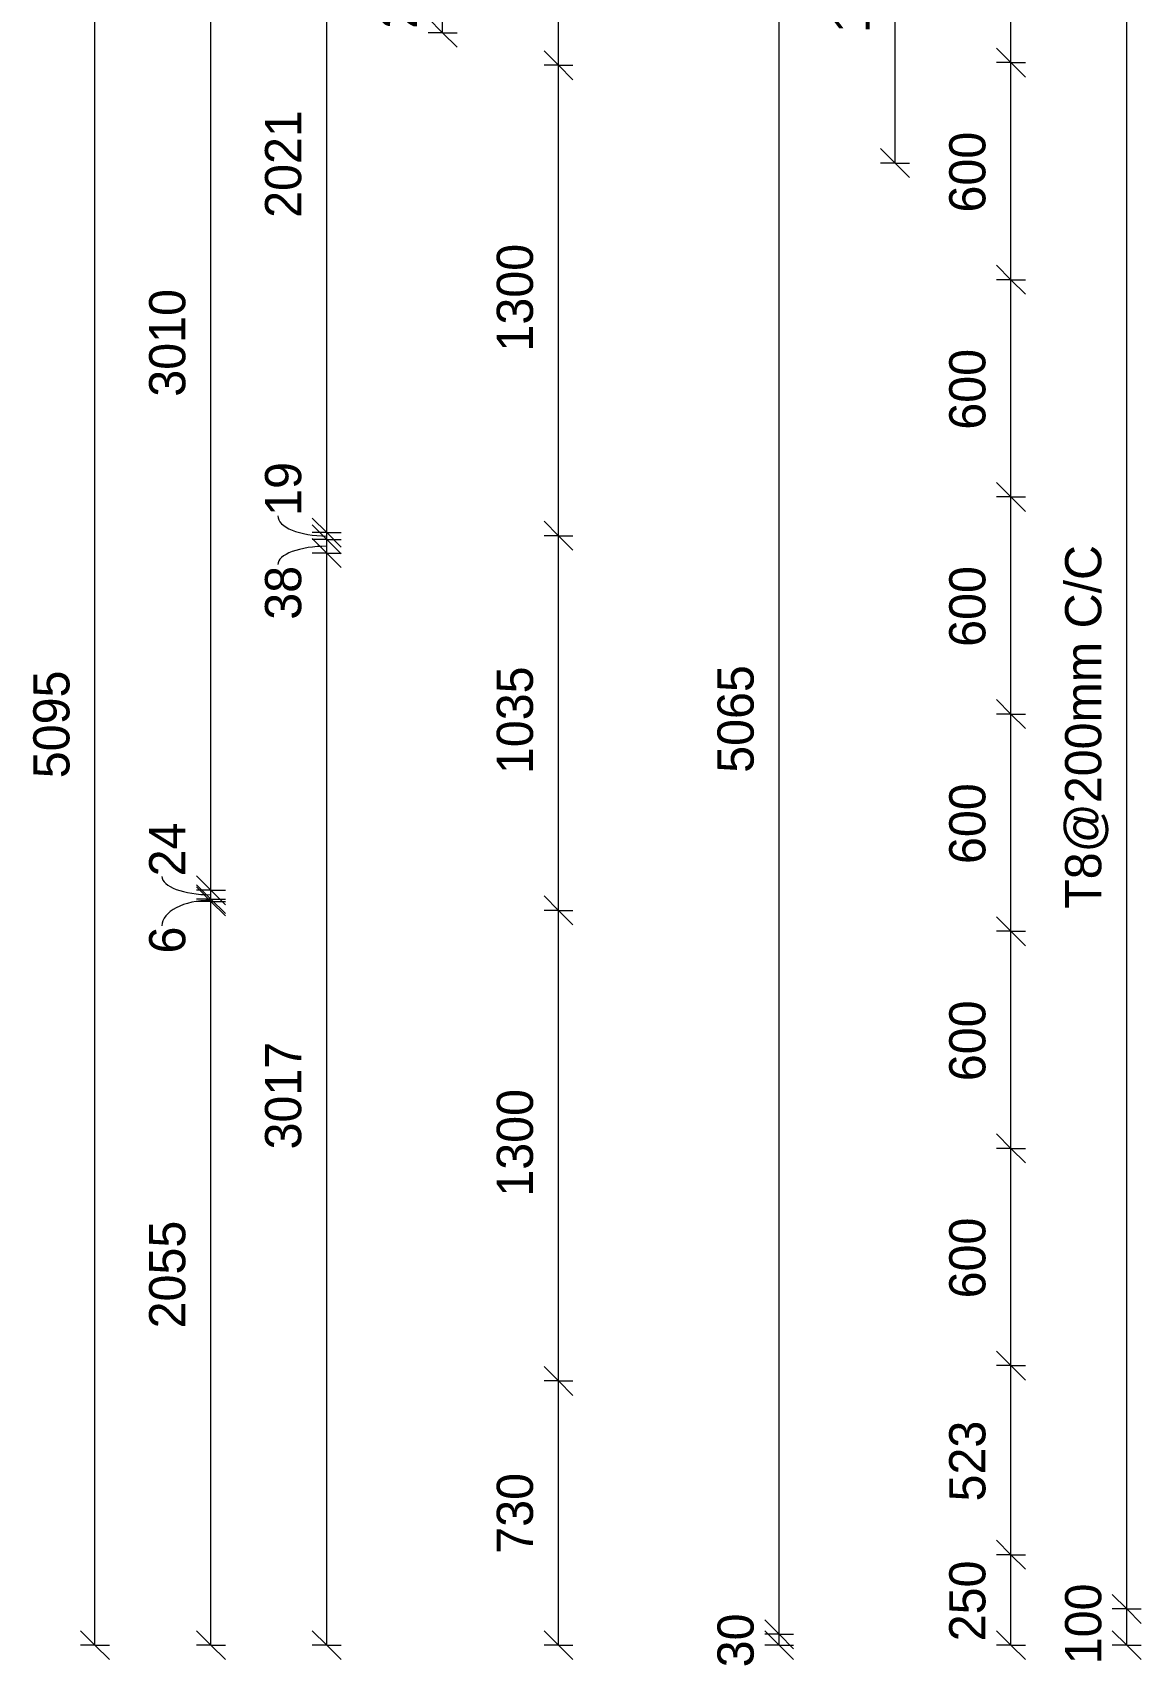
# Model space of a CAD drawing. Header units: millimetres. Extents: x 14477 to 26927, y -2096 to 7670.
# Drawn here: x 14477 to 17539, y -1456 to 3060 of the extents above; entities that cross this region are included whole.
import ezdxf

# ---------------------------------------------------------------- set-up
doc = ezdxf.new("R2010")
doc.units = ezdxf.units.MM
doc.layers.add('A-ANNO-DIMS', color=211, linetype='Continuous', lineweight=9)
doc.layers.add('A-ANNO-DIMS-40', color=211, linetype='Continuous', lineweight=9)
doc.styles.add('Nirmala UI Semilight', font='NirmalaS.ttf', dxfattribs={"height": 100})
doc.dimstyles.new('Arrow_Filled_-_2_5_NI_UI', dxfattribs={"dimscale": 304.8, "dimtxt": 104.736395, "dimasz": 0.262467, "dimexe": 0.131234, "dimexo": 0.0625, "dimgap": 0.131234, "dimtad": 1, "dimdec": 4, "dimzin": 0, "dimdsep": 46, "dimtxsty": 'Nirmala UI Semilight', "dimblk1": 'OBLIQUE', "dimblk2": 'OBLIQUE', "dimsah": 1, "dimcen": 0.09, "dimazin": 0, "dimtfac": 1, "dimtdec": 4, "dimtix": 1, "dimtmove": 0, "dimatfit": 3, "dimfxl": 0.131234, "dimfxlon": 1, "dimtvp": 1, "dimtolj": 1, "dimtzin": 0, "dimarcsym": 2})
doc.dimstyles.new('Arrow_Filled_-_2_5_NI_UI_1', dxfattribs={"dimscale": 304.8, "dimtxt": 104.736395, "dimasz": 0.262467, "dimexe": 0.131234, "dimexo": 0.0625, "dimgap": 0.131234, "dimtad": 1, "dimdec": 4, "dimzin": 0, "dimdsep": 46, "dimtxsty": 'Nirmala UI Semilight', "dimblk1": 'OBLIQUE', "dimblk2": 'OBLIQUE', "dimsah": 1, "dimcen": 0.09, "dimazin": 0, "dimtfac": 1, "dimtdec": 4, "dimtix": 1, "dimtmove": 1, "dimatfit": 3, "dimfxl": 0.131234, "dimfxlon": 1, "dimtvp": 1, "dimtolj": 1, "dimtzin": 0, "dimarcsym": 2})

# ---------------------------------------------------------------- blocks, each defined once
blk = doc.blocks.new('DIMBLOCK1-Elevation Front')
at = {"layer": 'A-ANNO-DIMS-40'}
for p, q in [((14649.4, 3700), (14609.4, 3740)), ((14649.4, 3700), (14609.4, 3700)), ((14649.4, -1395), (14649.4, 3700)), ((14649.4, 3700), (14689.4, 3660)), ((14649.4, 3700), (14689.4, 3700)), ((14649.4, -1395), (14609.4, -1355)), ((14649.4, -1395), (14609.4, -1395)), ((14649.4, -1395), (14689.4, -1435)), ((14649.4, -1395), (14689.4, -1395))]:
    blk.add_line(p, q, dxfattribs=at)
at = {"layer": 'A-ANNO-DIMS-40', "color": 0, "insert": (14478.9, 1000.2), "char_height": 100, "width": 365.625, "attachment_point": 1, "rotation": 90, "line_spacing_factor": 1.142579, "style": 'Nirmala UI Semilight'}
blk.add_mtext('5095', dxfattribs=at)
blk = doc.blocks.new('_Oblique')
at = {"color": 0, "linetype": 'ByBlock', "lineweight": -2}
blk.add_line((-0.5, -0.5), (0.5, 0.5), dxfattribs=at)
blk = doc.blocks.new('DIMBLOCK2-Elevation Front')
at = {"layer": 'A-ANNO-DIMS-40'}
for p, q in [((15929.4, -665), (15889.4, -625)), ((15929.4, -665), (15889.4, -665)), ((15929.4, -1395), (15929.4, -665)), ((15929.4, -665), (15969.4, -705)), ((15929.4, -665), (15969.4, -665)), ((15929.4, -1395), (15889.4, -1355)), ((15929.4, -1395), (15889.4, -1395)), ((15929.4, -1395), (15969.4, -1435)), ((15929.4, -1395), (15969.4, -1395))]:
    blk.add_line(p, q, dxfattribs=at)
at = {"layer": 'A-ANNO-DIMS-40', "color": 0, "insert": (15758.9, -1142.4), "char_height": 100, "width": 269.649, "attachment_point": 1, "rotation": 90, "line_spacing_factor": 1.142579, "style": 'Nirmala UI Semilight'}
blk.add_mtext('730', dxfattribs=at)
blk = doc.blocks.new('DIMBLOCK3-Elevation Front')
at = {"layer": 'A-ANNO-DIMS-40'}
for p, q in [((15929.4, 635), (15889.4, 675)), ((15929.4, 635), (15889.4, 635)), ((15929.4, -665), (15929.4, 635)), ((15929.4, 635), (15969.4, 595)), ((15929.4, 635), (15969.4, 635)), ((15929.4, -665), (15889.4, -625)), ((15929.4, -665), (15889.4, -665)), ((15929.4, -665), (15969.4, -705)), ((15929.4, -665), (15969.4, -665))]:
    blk.add_line(p, q, dxfattribs=at)
at = {"layer": 'A-ANNO-DIMS-40', "color": 0, "insert": (15758.9, -155.9), "char_height": 100, "width": 338.203, "attachment_point": 1, "rotation": 90, "line_spacing_factor": 1.142579, "style": 'Nirmala UI Semilight'}
blk.add_mtext('1300', dxfattribs=at)
blk = doc.blocks.new('DIMBLOCK4-Elevation Front')
at = {"layer": 'A-ANNO-DIMS-40'}
for p, q in [((15929.4, 1670), (15889.4, 1710)), ((15929.4, 1670), (15889.4, 1670)), ((15929.4, 635), (15929.4, 1670)), ((15929.4, 1670), (15969.4, 1630)), ((15929.4, 1670), (15969.4, 1670)), ((15929.4, 635), (15889.4, 675)), ((15929.4, 635), (15889.4, 635)), ((15929.4, 635), (15969.4, 595)), ((15929.4, 635), (15969.4, 635))]:
    blk.add_line(p, q, dxfattribs=at)
at = {"layer": 'A-ANNO-DIMS-40', "color": 0, "insert": (15758.9, 1011.6), "char_height": 100, "width": 338.203, "attachment_point": 1, "rotation": 90, "line_spacing_factor": 1.142579, "style": 'Nirmala UI Semilight'}
blk.add_mtext('1035', dxfattribs=at)
blk = doc.blocks.new('DIMBLOCK5-Elevation Front')
at = {"layer": 'A-ANNO-DIMS-40'}
for p, q in [((15929.4, 2970), (15889.4, 3010)), ((15929.4, 2970), (15889.4, 2970)), ((15929.4, 1670), (15929.4, 2970)), ((15929.4, 2970), (15969.4, 2930)), ((15929.4, 2970), (15969.4, 2970)), ((15929.4, 1670), (15889.4, 1710)), ((15929.4, 1670), (15889.4, 1670)), ((15929.4, 1670), (15969.4, 1630)), ((15929.4, 1670), (15969.4, 1670))]:
    blk.add_line(p, q, dxfattribs=at)
at = {"layer": 'A-ANNO-DIMS-40', "color": 0, "insert": (15758.9, 2179.1), "char_height": 100, "width": 338.203, "attachment_point": 1, "rotation": 90, "line_spacing_factor": 1.142579, "style": 'Nirmala UI Semilight'}
blk.add_mtext('1300', dxfattribs=at)
blk = doc.blocks.new('DIMBLOCK6-Elevation Front')
at = {"layer": 'A-ANNO-DIMS-40'}
for p, q in [((15929.4, 3700), (15889.4, 3740)), ((15929.4, 3700), (15889.4, 3700)), ((15929.4, 2970), (15929.4, 3700)), ((15929.4, 3700), (15969.4, 3660)), ((15929.4, 3700), (15969.4, 3700)), ((15929.4, 2970), (15889.4, 3010)), ((15929.4, 2970), (15889.4, 2970)), ((15929.4, 2970), (15969.4, 2930)), ((15929.4, 2970), (15969.4, 2970))]:
    blk.add_line(p, q, dxfattribs=at)
at = {"layer": 'A-ANNO-DIMS-40', "color": 0, "insert": (15758.9, 3222.6), "char_height": 100, "width": 269.649, "attachment_point": 1, "rotation": 90, "line_spacing_factor": 1.142579, "style": 'Nirmala UI Semilight'}
blk.add_mtext('730', dxfattribs=at)
blk = doc.blocks.new('DIMBLOCK27-Elevation Front')
at = {"layer": 'A-ANNO-DIMS-40'}
for p, q in [((15609.4, 3310), (15569.4, 3350)), ((15609.4, 3310), (15569.4, 3310)), ((15609.4, 3060), (15609.4, 3310)), ((15609.4, 3310), (15649.4, 3270)), ((15609.4, 3310), (15649.4, 3310)), ((15609.4, 3060), (15569.4, 3100)), ((15609.4, 3060), (15569.4, 3060)), ((15609.4, 3060), (15649.4, 3020)), ((15609.4, 3060), (15649.4, 3060))]:
    blk.add_line(p, q, dxfattribs=at)
at = {"layer": 'A-ANNO-DIMS-40', "color": 0, "insert": (15438.9, 3070.7), "char_height": 100, "width": 274.219, "attachment_point": 1, "rotation": 90, "line_spacing_factor": 1.142579, "style": 'Nirmala UI Semilight'}
blk.add_mtext('250', dxfattribs=at)
blk = doc.blocks.new('DIMBLOCK29-Elevation Front')
at = {"layer": 'A-ANNO-DIMS-40'}
for p, q in [((16538.7, -1365), (16498.7, -1325)), ((16538.7, -1395), (16498.7, -1355)), ((16538.7, -1365), (16498.7, -1365)), ((16538.7, -1395), (16498.7, -1395)), ((16538.7, -1395), (16538.7, -1365)), ((16538.7, -1365), (16578.7, -1405)), ((16538.7, -1365), (16578.7, -1365)), ((16538.7, -1395), (16578.7, -1435)), ((16538.7, -1395), (16578.7, -1395))]:
    blk.add_line(p, q, dxfattribs=at)
at = {"layer": 'A-ANNO-DIMS-40', "color": 0, "insert": (16368.3, -1456.2), "char_height": 100, "width": 182.813, "attachment_point": 1, "rotation": 90, "line_spacing_factor": 1.142579, "style": 'Nirmala UI Semilight'}
blk.add_mtext('30', dxfattribs=at)
blk = doc.blocks.new('DIMBLOCK30-Elevation Front')
at = {"layer": 'A-ANNO-DIMS-40'}
for p, q in [((16538.7, 3700), (16498.7, 3740)), ((16538.7, 3700), (16498.7, 3700)), ((16538.7, -1365), (16538.7, 3700)), ((16538.7, 3700), (16578.7, 3660)), ((16538.7, 3700), (16578.7, 3700)), ((16538.7, -1365), (16498.7, -1325)), ((16538.7, -1365), (16498.7, -1365)), ((16538.7, -1365), (16578.7, -1405)), ((16538.7, -1365), (16578.7, -1365))]:
    blk.add_line(p, q, dxfattribs=at)
at = {"layer": 'A-ANNO-DIMS-40', "color": 0, "insert": (16368.3, 1015.2), "char_height": 100, "width": 365.625, "attachment_point": 1, "rotation": 90, "line_spacing_factor": 1.142579, "style": 'Nirmala UI Semilight'}
blk.add_mtext('5065', dxfattribs=at)
blk = doc.blocks.new('DIMBLOCK33-Elevation Front')
at = {"layer": 'A-ANNO-DIMS-40'}
for p, q in [((16858.7, 3700), (16818.7, 3740)), ((16858.7, 3700), (16818.7, 3700)), ((16858.7, 2700), (16858.7, 3700)), ((16858.7, 3700), (16898.7, 3660)), ((16858.7, 3700), (16898.7, 3700)), ((16858.7, 2700), (16818.7, 2740)), ((16858.7, 2700), (16818.7, 2700)), ((16858.7, 2700), (16898.7, 2660)), ((16858.7, 2700), (16898.7, 2700))]:
    blk.add_line(p, q, dxfattribs=at)
at = {"layer": 'A-ANNO-DIMS-40', "color": 0, "insert": (16688.3, 3059.1), "char_height": 100, "width": 338.203, "attachment_point": 1, "rotation": 90, "line_spacing_factor": 1.142579, "style": 'Nirmala UI Semilight'}
blk.add_mtext('1000', dxfattribs=at)
blk = doc.blocks.new('DIMBLOCK35-Elevation Front')
at = {"layer": 'A-ANNO-DIMS-40'}
for p, q in [((17178.7, -1145), (17138.7, -1105)), ((17178.7, -1145), (17138.7, -1145)), ((17178.7, -1395), (17178.7, -1145)), ((17178.7, -1145), (17218.7, -1185)), ((17178.7, -1145), (17218.7, -1145)), ((17178.7, -1395), (17138.7, -1355)), ((17178.7, -1395), (17138.7, -1395)), ((17178.7, -1395), (17218.7, -1435)), ((17178.7, -1395), (17218.7, -1395))]:
    blk.add_line(p, q, dxfattribs=at)
at = {"layer": 'A-ANNO-DIMS-40', "color": 0, "insert": (17008.3, -1384.3), "char_height": 100, "width": 274.219, "attachment_point": 1, "rotation": 90, "line_spacing_factor": 1.142579, "style": 'Nirmala UI Semilight'}
blk.add_mtext('250', dxfattribs=at)
blk = doc.blocks.new('DIMBLOCK36-Elevation Front')
at = {"layer": 'A-ANNO-DIMS-40'}
for p, q in [((17178.7, -622.5), (17138.7, -582.5)), ((17178.7, -622.5), (17138.7, -622.5)), ((17178.7, -1145), (17178.7, -622.5)), ((17178.7, -622.5), (17218.7, -662.5)), ((17178.7, -622.5), (17218.7, -622.5)), ((17178.7, -1145), (17138.7, -1105)), ((17178.7, -1145), (17138.7, -1145)), ((17178.7, -1145), (17218.7, -1185)), ((17178.7, -1145), (17218.7, -1145))]:
    blk.add_line(p, q, dxfattribs=at)
at = {"layer": 'A-ANNO-DIMS-40', "color": 0, "insert": (17008.3, -998), "char_height": 100, "width": 274.219, "attachment_point": 1, "rotation": 90, "line_spacing_factor": 1.142579, "style": 'Nirmala UI Semilight'}
blk.add_mtext('523', dxfattribs=at)
blk = doc.blocks.new('DIMBLOCK37-Elevation Front')
at = {"layer": 'A-ANNO-DIMS-40'}
for p, q in [((17178.7, -22.5), (17138.7, 17.5)), ((17178.7, -22.5), (17138.7, -22.5)), ((17178.7, -622.5), (17178.7, -22.5)), ((17178.7, -22.5), (17218.7, -62.5)), ((17178.7, -22.5), (17218.7, -22.5)), ((17178.7, -622.5), (17138.7, -582.5)), ((17178.7, -622.5), (17138.7, -622.5)), ((17178.7, -622.5), (17218.7, -662.5)), ((17178.7, -622.5), (17218.7, -622.5))]:
    blk.add_line(p, q, dxfattribs=at)
at = {"layer": 'A-ANNO-DIMS-40', "color": 0, "insert": (17008.3, -436.8), "char_height": 100, "width": 274.219, "attachment_point": 1, "rotation": 90, "line_spacing_factor": 1.142579, "style": 'Nirmala UI Semilight'}
blk.add_mtext('600', dxfattribs=at)
blk = doc.blocks.new('DIMBLOCK38-Elevation Front')
at = {"layer": 'A-ANNO-DIMS-40'}
for p, q in [((17178.7, 577.5), (17138.7, 617.5)), ((17178.7, 577.5), (17138.7, 577.5)), ((17178.7, -22.5), (17178.7, 577.5)), ((17178.7, 577.5), (17218.7, 537.5)), ((17178.7, 577.5), (17218.7, 577.5)), ((17178.7, -22.5), (17138.7, 17.5)), ((17178.7, -22.5), (17138.7, -22.5)), ((17178.7, -22.5), (17218.7, -62.5)), ((17178.7, -22.5), (17218.7, -22.5))]:
    blk.add_line(p, q, dxfattribs=at)
at = {"layer": 'A-ANNO-DIMS-40', "color": 0, "insert": (17008.3, 163.2), "char_height": 100, "width": 274.219, "attachment_point": 1, "rotation": 90, "line_spacing_factor": 1.142579, "style": 'Nirmala UI Semilight'}
blk.add_mtext('600', dxfattribs=at)
blk = doc.blocks.new('DIMBLOCK39-Elevation Front')
at = {"layer": 'A-ANNO-DIMS-40'}
for p, q in [((17178.7, 1177.5), (17138.7, 1217.5)), ((17178.7, 1177.5), (17138.7, 1177.5)), ((17178.7, 577.5), (17178.7, 1177.5)), ((17178.7, 1177.5), (17218.7, 1137.5)), ((17178.7, 1177.5), (17218.7, 1177.5)), ((17178.7, 577.5), (17138.7, 617.5)), ((17178.7, 577.5), (17138.7, 577.5)), ((17178.7, 577.5), (17218.7, 537.5)), ((17178.7, 577.5), (17218.7, 577.5))]:
    blk.add_line(p, q, dxfattribs=at)
at = {"layer": 'A-ANNO-DIMS-40', "color": 0, "insert": (17008.3, 763.2), "char_height": 100, "width": 274.219, "attachment_point": 1, "rotation": 90, "line_spacing_factor": 1.142579, "style": 'Nirmala UI Semilight'}
blk.add_mtext('600', dxfattribs=at)
blk = doc.blocks.new('DIMBLOCK40-Elevation Front')
at = {"layer": 'A-ANNO-DIMS-40'}
for p, q in [((17178.7, 1777.5), (17138.7, 1817.5)), ((17178.7, 1777.5), (17138.7, 1777.5)), ((17178.7, 1177.5), (17178.7, 1777.5)), ((17178.7, 1777.5), (17218.7, 1737.5)), ((17178.7, 1777.5), (17218.7, 1777.5)), ((17178.7, 1177.5), (17138.7, 1217.5)), ((17178.7, 1177.5), (17138.7, 1177.5)), ((17178.7, 1177.5), (17218.7, 1137.5)), ((17178.7, 1177.5), (17218.7, 1177.5))]:
    blk.add_line(p, q, dxfattribs=at)
at = {"layer": 'A-ANNO-DIMS-40', "color": 0, "insert": (17008.3, 1363.2), "char_height": 100, "width": 274.219, "attachment_point": 1, "rotation": 90, "line_spacing_factor": 1.142579, "style": 'Nirmala UI Semilight'}
blk.add_mtext('600', dxfattribs=at)
blk = doc.blocks.new('DIMBLOCK41-Elevation Front')
at = {"layer": 'A-ANNO-DIMS-40'}
for p, q in [((17178.7, 2377.5), (17138.7, 2417.5)), ((17178.7, 2377.5), (17138.7, 2377.5)), ((17178.7, 1777.5), (17178.7, 2377.5)), ((17178.7, 2377.5), (17218.7, 2337.5)), ((17178.7, 2377.5), (17218.7, 2377.5)), ((17178.7, 1777.5), (17138.7, 1817.5)), ((17178.7, 1777.5), (17138.7, 1777.5)), ((17178.7, 1777.5), (17218.7, 1737.5)), ((17178.7, 1777.5), (17218.7, 1777.5))]:
    blk.add_line(p, q, dxfattribs=at)
at = {"layer": 'A-ANNO-DIMS-40', "color": 0, "insert": (17008.3, 1963.2), "char_height": 100, "width": 274.219, "attachment_point": 1, "rotation": 90, "line_spacing_factor": 1.142579, "style": 'Nirmala UI Semilight'}
blk.add_mtext('600', dxfattribs=at)
blk = doc.blocks.new('DIMBLOCK42-Elevation Front')
at = {"layer": 'A-ANNO-DIMS-40'}
for p, q in [((17178.7, 2977.5), (17138.7, 3017.5)), ((17178.7, 2977.5), (17138.7, 2977.5)), ((17178.7, 2377.5), (17178.7, 2977.5)), ((17178.7, 2977.5), (17218.7, 2937.5)), ((17178.7, 2977.5), (17218.7, 2977.5)), ((17178.7, 2377.5), (17138.7, 2417.5)), ((17178.7, 2377.5), (17138.7, 2377.5)), ((17178.7, 2377.5), (17218.7, 2337.5)), ((17178.7, 2377.5), (17218.7, 2377.5))]:
    blk.add_line(p, q, dxfattribs=at)
at = {"layer": 'A-ANNO-DIMS-40', "color": 0, "insert": (17008.3, 2563.2), "char_height": 100, "width": 274.219, "attachment_point": 1, "rotation": 90, "line_spacing_factor": 1.142579, "style": 'Nirmala UI Semilight'}
blk.add_mtext('600', dxfattribs=at)
blk = doc.blocks.new('DIMBLOCK43-Elevation Front')
at = {"layer": 'A-ANNO-DIMS-40'}
for p, q in [((17178.7, 3500), (17138.7, 3540)), ((17178.7, 3500), (17138.7, 3500)), ((17178.7, 2977.5), (17178.7, 3500)), ((17178.7, 3500), (17218.7, 3460)), ((17178.7, 3500), (17218.7, 3500)), ((17178.7, 2977.5), (17138.7, 3017.5)), ((17178.7, 2977.5), (17138.7, 2977.5)), ((17178.7, 2977.5), (17218.7, 2937.5)), ((17178.7, 2977.5), (17218.7, 2977.5))]:
    blk.add_line(p, q, dxfattribs=at)
at = {"layer": 'A-ANNO-DIMS-40', "color": 0, "insert": (17008.3, 3124.5), "char_height": 100, "width": 274.219, "attachment_point": 1, "rotation": 90, "line_spacing_factor": 1.142579, "style": 'Nirmala UI Semilight'}
blk.add_mtext('523', dxfattribs=at)
blk = doc.blocks.new('DIMBLOCK45-Elevation Front')
at = {"layer": 'A-ANNO-DIMS-40'}
for p, q in [((17498.7, -1295), (17458.7, -1255)), ((17498.7, -1295), (17458.7, -1295)), ((17498.7, -1395), (17498.7, -1295)), ((17498.7, -1295), (17538.7, -1335)), ((17498.7, -1295), (17538.7, -1295)), ((17498.7, -1395), (17458.7, -1355)), ((17498.7, -1395), (17458.7, -1395)), ((17498.7, -1395), (17538.7, -1435)), ((17498.7, -1395), (17538.7, -1395))]:
    blk.add_line(p, q, dxfattribs=at)
at = {"layer": 'A-ANNO-DIMS-40', "color": 0, "insert": (17328.3, -1447.8), "char_height": 100, "width": 246.797, "attachment_point": 1, "rotation": 90, "line_spacing_factor": 1.142579, "style": 'Nirmala UI Semilight'}
blk.add_mtext('100', dxfattribs=at)
blk = doc.blocks.new('DIMBLOCK46-Elevation Front')
at = {"layer": 'A-ANNO-DIMS-40'}
for p, q in [((17498.7, 3600), (17458.7, 3640)), ((17498.7, 3600), (17458.7, 3600)), ((17498.7, -1295), (17498.7, 3600)), ((17498.7, 3600), (17538.7, 3560)), ((17498.7, 3600), (17538.7, 3600)), ((17498.7, -1295), (17458.7, -1255)), ((17498.7, -1295), (17458.7, -1295)), ((17498.7, -1295), (17538.7, -1335)), ((17498.7, -1295), (17538.7, -1295))]:
    blk.add_line(p, q, dxfattribs=at)
at = {"layer": 'A-ANNO-DIMS-40', "color": 0, "insert": (17328.3, 639.3), "char_height": 100, "width": 1231.7, "attachment_point": 1, "rotation": 90, "line_spacing_factor": 1.142579, "style": 'Nirmala UI Semilight'}
blk.add_mtext('T8@200mm C/C', dxfattribs=at)
blk = doc.blocks.new('DIMBLOCK81-Elevation Front')
at = {"layer": 'A-ANNO-DIMS-40'}
for p, q in [((14969.4, 660), (14929.4, 700)), ((14969.4, 660), (14929.4, 660)), ((14969.4, -1395), (14969.4, 660)), ((14969.4, 660), (15009.4, 620)), ((14969.4, 660), (15009.4, 660)), ((14969.4, -1395), (14929.4, -1355)), ((14969.4, -1395), (14929.4, -1395)), ((14969.4, -1395), (15009.4, -1435)), ((14969.4, -1395), (15009.4, -1395))]:
    blk.add_line(p, q, dxfattribs=at)
at = {"layer": 'A-ANNO-DIMS-40', "color": 0, "insert": (14798.9, -519.8), "char_height": 100, "width": 365.625, "attachment_point": 1, "rotation": 90, "line_spacing_factor": 1.142579, "style": 'Nirmala UI Semilight'}
blk.add_mtext('2055', dxfattribs=at)
blk = doc.blocks.new('DIMBLOCK82-Elevation Front')
at = {"layer": 'A-ANNO-DIMS-40'}
for p, q in [((14969.4, 666.1), (14929.4, 706.1)), ((14969.4, 660), (14929.4, 700)), ((14969.4, 666.1), (14929.4, 666.1)), ((14969.4, 660), (14929.4, 660)), ((14969.4, 660), (14969.4, 666.1)), ((14969.4, 666.1), (15009.4, 626.1)), ((14969.4, 666.1), (15009.4, 666.1)), ((14969.4, 660), (15009.4, 620)), ((14969.4, 660), (15009.4, 660))]:
    blk.add_line(p, q, dxfattribs=at)
blk.add_ellipse((14969.4, 592.1), major_axis=(-135.2, 0), ratio=0.524794, start_param=4.712389, end_param=6.283185, dxfattribs=at)
at = {"layer": 'A-ANNO-DIMS-40', "color": 0, "insert": (14798.9, 515.9), "char_height": 100, "width": 91.406, "attachment_point": 1, "rotation": 90, "line_spacing_factor": 1.142579, "style": 'Nirmala UI Semilight'}
blk.add_mtext('6', dxfattribs=at)
blk = doc.blocks.new('DIMBLOCK83-Elevation Front')
at = {"layer": 'A-ANNO-DIMS-40'}
for p, q in [((14969.4, 690.5), (14929.4, 730.5)), ((14969.4, 666.1), (14929.4, 706.1)), ((14969.4, 690.5), (14929.4, 690.5)), ((14969.4, 666.1), (14969.4, 690.5)), ((14969.4, 690.5), (15009.4, 650.5)), ((14969.4, 690.5), (15009.4, 690.5)), ((14969.4, 666.1), (14929.4, 666.1)), ((14969.4, 666.1), (15009.4, 626.1)), ((14969.4, 666.1), (15009.4, 666.1))]:
    blk.add_line(p, q, dxfattribs=at)
blk.add_ellipse((14969.4, 729.1), major_axis=(135.2, 0), ratio=0.375614, start_param=3.141593, end_param=4.712389, dxfattribs=at)
at = {"layer": 'A-ANNO-DIMS-40', "color": 0, "insert": (14798.9, 729.1), "char_height": 100, "width": 185.098, "attachment_point": 1, "rotation": 90, "line_spacing_factor": 1.142579, "style": 'Nirmala UI Semilight'}
blk.add_mtext('24', dxfattribs=at)
blk = doc.blocks.new('DIMBLOCK84-Elevation Front')
at = {"layer": 'A-ANNO-DIMS-40'}
for p, q in [((14969.4, 3700), (14929.4, 3740)), ((14969.4, 3700), (14929.4, 3700)), ((14969.4, 690.5), (14969.4, 3700)), ((14969.4, 3700), (15009.4, 3660)), ((14969.4, 3700), (15009.4, 3700)), ((14969.4, 690.5), (14929.4, 730.5)), ((14969.4, 690.5), (14929.4, 690.5)), ((14969.4, 690.5), (15009.4, 650.5)), ((14969.4, 690.5), (15009.4, 690.5))]:
    blk.add_line(p, q, dxfattribs=at)
at = {"layer": 'A-ANNO-DIMS-40', "color": 0, "insert": (14798.9, 2054.3), "char_height": 100, "width": 338.203, "attachment_point": 1, "rotation": 90, "line_spacing_factor": 1.142579, "style": 'Nirmala UI Semilight'}
blk.add_mtext('3010', dxfattribs=at)
blk = doc.blocks.new('DIMBLOCK85-Elevation Front')
at = {"layer": 'A-ANNO-DIMS-40'}
for p, q in [((15289.4, 1622.2), (15249.4, 1662.2)), ((15289.4, 1622.2), (15249.4, 1622.2)), ((15289.4, -1395), (15289.4, 1622.2)), ((15289.4, 1622.2), (15329.4, 1582.2)), ((15289.4, 1622.2), (15329.4, 1622.2)), ((15289.4, -1395), (15249.4, -1355)), ((15289.4, -1395), (15249.4, -1395)), ((15289.4, -1395), (15329.4, -1435)), ((15289.4, -1395), (15329.4, -1395))]:
    blk.add_line(p, q, dxfattribs=at)
at = {"layer": 'A-ANNO-DIMS-40', "color": 0, "insert": (15118.9, -25.4), "char_height": 100, "width": 333.633, "attachment_point": 1, "rotation": 90, "line_spacing_factor": 1.142579, "style": 'Nirmala UI Semilight'}
blk.add_mtext('3017', dxfattribs=at)
blk = doc.blocks.new('DIMBLOCK86-Elevation Front')
at = {"layer": 'A-ANNO-DIMS-40'}
for p, q in [((15289.4, 1660), (15249.4, 1700)), ((15289.4, 1622.2), (15249.4, 1662.2)), ((15289.4, 1660), (15249.4, 1660)), ((15289.4, 1622.2), (15289.4, 1660)), ((15289.4, 1660), (15329.4, 1620)), ((15289.4, 1660), (15329.4, 1660)), ((15289.4, 1622.2), (15249.4, 1622.2)), ((15289.4, 1622.2), (15329.4, 1582.2)), ((15289.4, 1622.2), (15329.4, 1622.2))]:
    blk.add_line(p, q, dxfattribs=at)
blk.add_ellipse((15289.4, 1590.5), major_axis=(135.2, 0), ratio=0.37436, start_param=1.570796, end_param=3.141593, dxfattribs=at)
at = {"layer": 'A-ANNO-DIMS-40', "color": 0, "insert": (15118.9, 1438.1), "char_height": 100, "width": 182.813, "attachment_point": 1, "rotation": 90, "line_spacing_factor": 1.142579, "style": 'Nirmala UI Semilight'}
blk.add_mtext('38', dxfattribs=at)
blk = doc.blocks.new('DIMBLOCK87-Elevation Front')
at = {"layer": 'A-ANNO-DIMS-40'}
for p, q in [((15289.4, 1678.9), (15249.4, 1718.9)), ((15289.4, 1660), (15249.4, 1700)), ((15289.4, 1678.9), (15249.4, 1678.9)), ((15289.4, 1660), (15289.4, 1678.9)), ((15289.4, 1678.9), (15329.4, 1638.9)), ((15289.4, 1678.9), (15329.4, 1678.9)), ((15289.4, 1660), (15249.4, 1660)), ((15289.4, 1660), (15329.4, 1620)), ((15289.4, 1660), (15329.4, 1660))]:
    blk.add_line(p, q, dxfattribs=at)
blk.add_ellipse((15289.4, 1725.1), major_axis=(135.2, 0), ratio=0.411876, start_param=3.141593, end_param=4.712389, dxfattribs=at)
at = {"layer": 'A-ANNO-DIMS-40', "color": 0, "insert": (15118.9, 1725.1), "char_height": 100, "width": 155.391, "attachment_point": 1, "rotation": 90, "line_spacing_factor": 1.142579, "style": 'Nirmala UI Semilight'}
blk.add_mtext('19', dxfattribs=at)
blk = doc.blocks.new('DIMBLOCK88-Elevation Front')
at = {"layer": 'A-ANNO-DIMS-40'}
for p, q in [((15289.4, 3700), (15249.4, 3740)), ((15289.4, 3700), (15249.4, 3700)), ((15289.4, 1678.9), (15289.4, 3700)), ((15289.4, 3700), (15329.4, 3660)), ((15289.4, 3700), (15329.4, 3700)), ((15289.4, 1678.9), (15249.4, 1718.9)), ((15289.4, 1678.9), (15249.4, 1678.9)), ((15289.4, 1678.9), (15329.4, 1638.9)), ((15289.4, 1678.9), (15329.4, 1678.9))]:
    blk.add_line(p, q, dxfattribs=at)
at = {"layer": 'A-ANNO-DIMS-40', "color": 0, "insert": (15118.9, 2548.5), "char_height": 100, "width": 338.203, "attachment_point": 1, "rotation": 90, "line_spacing_factor": 1.142579, "style": 'Nirmala UI Semilight'}
blk.add_mtext('2021', dxfattribs=at)

msp = doc.modelspace()

# ---------------------------------------------------------------- dimensions: what is measured, and where the dimension line sits
at = {"layer": 'A-ANNO-DIMS'}
for base, p1, p2, override, picture, middle in [((14649.38337, 3700), (14689.38337, -1395), (14689.38337, 3700), {"dimpost": '<>', "dimfxl": 5095}, 'DIMBLOCK1-Elevation Front', (14557.67486, 1152.5)), ((14969.38337, 3700), (15009.38337, 690.46181), (15009.38337, 3700), {"dimpost": '<>', "dimfxl": 3009.538188}, 'DIMBLOCK84-Elevation Front', (14877.39592, 2195.23091)), ((15289.38337, 3700), (15329.38337, 1678.89876), (15329.38337, 3700), {"dimpost": '<>', "dimfxl": 2021.101243}, 'DIMBLOCK88-Elevation Front', (15197.43079, 2689.44938)), ((15929.38337, 3700), (15969.38337, 2970), (15969.38337, 3700), {"dimpost": '<>', "dimfxl": 730}, 'DIMBLOCK6-Elevation Front', (15837.67486, 3335)), ((16538.73103, 3700), (16578.73103, -1365), (16578.73103, 3700), {"dimpost": '<>', "dimfxl": 5065}, 'DIMBLOCK30-Elevation Front', (16447.02252, 1167.5)), ((16858.73103, 3700), (16898.73103, 2700), (16898.73103, 3700), {"dimpost": '<>', "dimfxl": 1000}, 'DIMBLOCK33-Elevation Front', (16766.77845, 3200)), ((17178.73103, 3500), (17218.73103, 2977.5), (17218.73103, 3500), {"dimpost": '<>', "dimfxl": 522.5}, 'DIMBLOCK43-Elevation Front', (17087.05739, 3238.75)), ((15609.38337, 3310), (15649.38337, 3060), (15649.38337, 3310), {"dimpost": '<>', "dimfxl": 250}, 'DIMBLOCK27-Elevation Front', (15517.70973, 3185)), ((15929.38337, 2970), (15969.38337, 1670), (15969.38337, 2970), {"dimpost": '<>', "dimfxl": 1300}, 'DIMBLOCK5-Elevation Front', (15837.39592, 2320)), ((17178.73103, 2977.5), (17218.73103, 2377.5), (17218.73103, 2977.5), {"dimpost": '<>', "dimfxl": 600}, 'DIMBLOCK42-Elevation Front', (17087.02252, 2677.5)), ((17178.73103, 2377.5), (17218.73103, 1777.5), (17218.73103, 2377.5), {"dimpost": '<>', "dimfxl": 600}, 'DIMBLOCK41-Elevation Front', (17087.02252, 2077.5)), ((17178.73103, 1777.5), (17218.73103, 1177.5), (17218.73103, 1777.5), {"dimpost": '<>', "dimfxl": 600}, 'DIMBLOCK40-Elevation Front', (17087.02252, 1477.5)), ((15929.38337, 1670), (15969.38337, 635), (15969.38337, 1670), {"dimpost": '<>', "dimfxl": 1035}, 'DIMBLOCK4-Elevation Front', (15837.39592, 1152.5)), ((15289.38337, 1622.20249), (15329.38337, -1395), (15329.38337, 1622.20249), {"dimpost": '<>', "dimfxl": 3017.202487}, 'DIMBLOCK85-Elevation Front', (15197.39592, 113.60124)), ((17178.73103, 1177.5), (17218.73103, 577.5), (17218.73103, 1177.5), {"dimpost": '<>', "dimfxl": 600}, 'DIMBLOCK39-Elevation Front', (17087.02252, 877.5)), ((14969.38337, 660), (15009.38337, -1395), (15009.38337, 660), {"dimpost": '<>', "dimfxl": 2055}, 'DIMBLOCK81-Elevation Front', (14877.70973, -367.5)), ((15929.38337, 635), (15969.38337, -665), (15969.38337, 635), {"dimpost": '<>', "dimfxl": 1300}, 'DIMBLOCK3-Elevation Front', (15837.39592, -15)), ((17178.73103, 577.5), (17218.73103, -22.5), (17218.73103, 577.5), {"dimpost": '<>', "dimfxl": 600}, 'DIMBLOCK38-Elevation Front', (17087.02252, 277.5)), ((17178.73103, -22.5), (17218.73103, -622.5), (17218.73103, -22.5), {"dimpost": '<>', "dimfxl": 600}, 'DIMBLOCK37-Elevation Front', (17087.02252, -322.5)), ((17178.73103, -622.5), (17218.73103, -1145), (17218.73103, -622.5), {"dimpost": '<>', "dimfxl": 522.5}, 'DIMBLOCK36-Elevation Front', (17087.02252, -883.75)), ((15929.38337, -665), (15969.38337, -1395), (15969.38337, -665), {"dimpost": '<>', "dimfxl": 730}, 'DIMBLOCK2-Elevation Front', (15837.67486, -1030)), ((17178.73103, -1145), (17218.73103, -1395), (17218.73103, -1145), {"dimpost": '<>', "dimfxl": 250}, 'DIMBLOCK35-Elevation Front', (17087.05739, -1270)), ((17498.73103, -1295), (17538.73103, -1395), (17538.73103, -1295), {"dimpost": '<>', "dimfxl": 100}, 'DIMBLOCK45-Elevation Front', (17406.77845, -1345)), ((16538.73103, -1365), (16578.73103, -1395), (16578.73103, -1365), {"dimpost": '<>', "dimfxl": 30}, 'DIMBLOCK29-Elevation Front', (16447.02252, -1380))]:
    dim = msp.add_linear_dim(base=base, p1=p1, p2=p2, angle=90, dimstyle='Arrow_Filled_-_2_5_NI_UI', override=override, dxfattribs=at)
    dim.commit()
    dim.dimension.update_dxf_attribs({"geometry": picture, "text_midpoint": middle})
dim = msp.add_linear_dim(base=(17498.73103, 3600), p1=(17538.73103, -1295), p2=(17538.73103, 3600), angle=90, text='T8@200mm C/C', dimstyle='Arrow_Filled_-_2_5_NI_UI', override={"dimpost": '<>', "dimfxl": 4895}, dxfattribs=at)
dim.commit()
dim.dimension.update_dxf_attribs({"geometry": 'DIMBLOCK46-Elevation Front', "text_midpoint": (17399.59574, 1152.5)})
for base, p1, p2, override, picture, middle in [((15289.38337, 1678.89876), (15329.38337, 1659.97768), (15329.38337, 1678.89876), {"dimpost": '<>', "dimfxl": 18.921073}, 'DIMBLOCK87-Elevation Front', (15185.58127, 1802.82531)), ((15289.38337, 1659.97768), (15329.38337, 1622.20249), (15329.38337, 1659.97768), {"dimpost": '<>', "dimfxl": 37.775197}, 'DIMBLOCK86-Elevation Front', (15185.58127, 1529.53354)), ((14969.3833691, 690.4618117), (15009.3833691, 666.0923623), (15009.3833691, 690.4618117), {"dimpost": '<>', "dimfxl": 24.369449}, 'DIMBLOCK83-Elevation Front', (14865.5812664, 821.6146501)), ((14969.38337, 666.09236), (15009.38337, 660), (15009.38337, 666.09236), {"dimpost": '<>', "dimfxl": 6.092362}, 'DIMBLOCK82-Elevation Front', (14865.58127, 561.61748))]:
    dim = msp.add_linear_dim(base=base, p1=p1, p2=p2, angle=90, dimstyle='Arrow_Filled_-_2_5_NI_UI_1', override=override, dxfattribs=at)
    dim.commit()
    dim.dimension.update_dxf_attribs({"geometry": picture, "text_midpoint": middle, "dimtype": 160, "text_rotation": 90})

doc.saveas('drawing.dxf')
